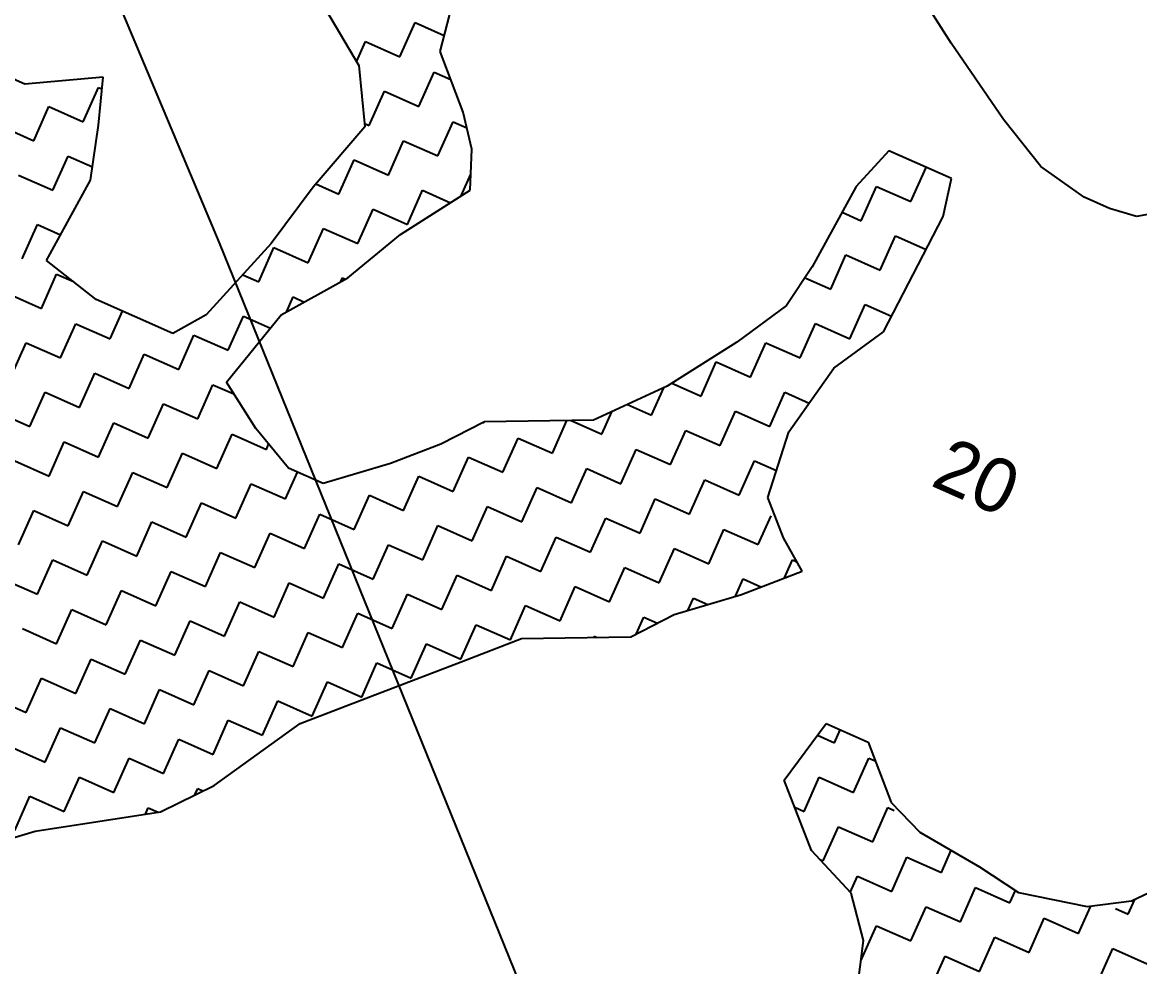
# Model space of a CAD drawing. Header units: metres. Extents: x 279553 to 281500, y 2029848 to 2031565.
# Drawn here: x 281012.2 to 281200.2, y 2030283.8 to 2030442.8 of the extents above; entities that cross this region are included whole.
import ezdxf
from ezdxf.enums import TextEntityAlignment as Align

# ---------------------------------------------------------------- set-up
doc = ezdxf.new("R2010")
doc.units = ezdxf.units.M
doc.header["$MEASUREMENT"] = 0
for name, color, linetype in [('LINE_WATER', 4, 'Continuous'), ('POLY_HATCH', 12, 'Continuous'), ('POLY_PARCEL', 6, 'Continuous'), ('TEXT_PARCEL', 7, 'Continuous')]:
    doc.layers.add(name, color=color, linetype=linetype)
doc.styles.add('TEXT_MAP', font='', dxfattribs={"height": 2.5})
doc.styles.get('TEXT_MAP').set_extended_font_data('Kruti Dev 050')

msp = doc.modelspace()

# ---------------------------------------------------------------- linework, layer by layer
at = {"layer": 'LINE_WATER'}
for p, q in [((281168.52, 2030439.25), (281150.27, 2030468.05)), ((281177.3, 2030426.4), (281168.52, 2030439.25)), ((281183.59, 2030418.5), (281177.3, 2030426.4)), ((281190.88, 2030413.34), (281183.59, 2030418.5)), ((281195.15, 2030411.45), (281190.88, 2030413.34)), ((281199.66, 2030410.08), (281195.15, 2030411.45)), ((281207.78, 2030411.58), (281199.66, 2030410.08))]:
    msp.add_line(p, q, dxfattribs=at)
at = {"layer": 'POLY_HATCH'}
for p, q in [((281082.51, 2030437.85), (281086.42, 2030452.96)), ((281063.21, 2030445.02), (281068.82, 2030435.5)), ((281086.42, 2030427.68), (281082.51, 2030437.85)), ((281068.82, 2030435.5), (281069.87, 2030425.21)), ((281012.64, 2030432.38), (281006.77, 2030434.99)), ((281025.8, 2030433.55), (281012.64, 2030432.38)), ((281025.02, 2030425.47), (281025.8, 2030433.55)), ((281087.86, 2030421.43), (281086.42, 2030427.68)), ((281023.72, 2030416.22), (281025.02, 2030425.47)), ((281069.87, 2030425.21), (281061.14, 2030415.04)), ((281087.6, 2030414.52), (281087.86, 2030421.43)), ((281158, 2030421.16), (281152.52, 2030415.17)), ((281168.56, 2030416.47), (281158, 2030421.16)), ((281167.13, 2030410.08), (281168.56, 2030416.47)), ((281016.3, 2030402.67), (281023.72, 2030416.22)), ((281061.14, 2030415.04), (281054.1, 2030405.53)), ((281075.87, 2030407.09), (281087.6, 2030414.52)), ((281152.52, 2030415.17), (281145.1, 2030401.61)), ((281157.09, 2030390.67), (281167.13, 2030410.08)), ((281067.01, 2030399.8), (281075.87, 2030407.09)), ((281054.1, 2030405.53), (281043.15, 2030393.54)), ((281024.64, 2030396.15), (281016.3, 2030402.67)), ((281145.1, 2030401.61), (281140.8, 2030395.1)), ((281055.8, 2030393.54), (281067.01, 2030399.8)), ((281037.55, 2030390.42), (281024.64, 2030396.15)), ((281140.8, 2030395.1), (281132.46, 2030388.97)), ((281043.15, 2030393.54), (281037.55, 2030390.42)), ((281046.55, 2030382.21), (281055.8, 2030393.54)), ((281148.75, 2030384.54), (281157.09, 2030390.67)), ((281132.46, 2030388.97), (281120.72, 2030381.55)), ((281141.19, 2030373.86), (281148.75, 2030384.54)), ((281051.5, 2030374.39), (281046.55, 2030382.21)), ((281120.72, 2030381.55), (281108.34, 2030375.82)), ((281089.96, 2030375.56), (281082.66, 2030371.78)), ((281108.34, 2030375.82), (281089.96, 2030375.56)), ((281056.98, 2030367.74), (281051.5, 2030374.39)), ((281137.68, 2030362.78), (281141.19, 2030373.86)), ((281082.66, 2030371.78), (281074.19, 2030368.52)), ((281062.85, 2030365.13), (281056.98, 2030367.74)), ((281074.19, 2030368.52), (281062.85, 2030365.13)), ((281140.29, 2030356), (281137.68, 2030362.78)), ((281143.42, 2030350.4), (281140.29, 2030356)), ((281133.25, 2030346.49), (281143.42, 2030350.4)), ((281121.91, 2030343.11), (281133.25, 2030346.49)), ((281114.61, 2030339.33), (281121.91, 2030343.11)), ((281096.23, 2030339.07), (281114.61, 2030339.33)), ((281086.06, 2030335.16), (281096.23, 2030339.07)), ((281070.81, 2030329.3), (281086.06, 2030335.16)), ((281058.95, 2030324.74), (281070.81, 2030329.3)), ((281044.48, 2030314.31), (281058.95, 2030324.74)), ((281140.43, 2030315.22), (281147.47, 2030324.73)), ((281147.47, 2030324.73), (281154.51, 2030321.6)), ((281154.51, 2030321.6), (281158.42, 2030311.44)), ((281145, 2030303.36), (281140.43, 2030315.22)), ((281035.49, 2030309.88), (281044.48, 2030314.31)), ((281158.42, 2030311.44), (281163.25, 2030306.48)), ((281014.37, 2030306.63), (281035.49, 2030309.88)), ((281003.03, 2030303.24), (281014.37, 2030306.63)), ((281163.25, 2030306.48), (281173.29, 2030300.62)), ((281151.65, 2030296.19), (281145, 2030303.36)), ((281173.29, 2030300.62), (281179.81, 2030296.32)), ((281198.84, 2030294.88), (281209.53, 2030299.96)), ((281153.74, 2030288.24), (281151.65, 2030296.19)), ((281179.81, 2030296.32), (281191.41, 2030293.97)), ((281191.41, 2030293.97), (281198.84, 2030294.88)), ((281152.05, 2030274.95), (281153.74, 2030288.24))]:
    msp.add_line(p, q, dxfattribs=at)
at = {"layer": 'POLY_HATCH', "linetype": 'Continuous'}
for p, q in [((281075.73, 2030436.97), (281078.3, 2030442.74)), ((281078.3, 2030442.74), (281083.21, 2030440.56)), ((281068.45, 2030436.14), (281069.96, 2030439.53)), ((281069.96, 2030439.53), (281075.73, 2030436.97)), ((281078.94, 2030428.63), (281081.51, 2030434.4)), ((281081.51, 2030434.4), (281084.32, 2030433.15)), ((281022.48, 2030426.06), (281025.05, 2030431.83)), ((281025.05, 2030431.83), (281025.61, 2030431.58)), ((281070.6, 2030425.42), (281073.17, 2030431.19)), ((281073.17, 2030431.19), (281078.94, 2030428.63)), ((281014.14, 2030422.85), (281016.71, 2030428.62)), ((281016.71, 2030428.62), (281022.48, 2030426.06)), ((281069.81, 2030425.77), (281070.6, 2030425.42)), ((281082.15, 2030420.29), (281084.71, 2030426.06)), ((281084.71, 2030426.06), (281087.03, 2030425.03)), ((281008.37, 2030425.41), (281014.14, 2030422.85)), ((281073.81, 2030417.08), (281076.37, 2030422.85)), ((281076.37, 2030422.85), (281082.15, 2030420.29)), ((281017.35, 2030414.51), (281019.92, 2030420.28)), ((281019.92, 2030420.28), (281024.04, 2030418.45)), ((281065.47, 2030413.87), (281068.03, 2030419.65)), ((281068.03, 2030419.65), (281073.81, 2030417.08)), ((281161.7, 2030412.6), (281164.27, 2030418.37)), ((281011.58, 2030417.07), (281017.35, 2030414.51)), ((281086.07, 2030413.55), (281087.7, 2030417.23)), ((281061.6, 2030415.59), (281065.47, 2030413.87)), ((281077.02, 2030408.74), (281079.58, 2030414.51)), ((281079.58, 2030414.51), (281084.29, 2030412.42)), ((281153.36, 2030409.39), (281155.93, 2030415.16)), ((281155.93, 2030415.16), (281161.7, 2030412.6)), ((281068.68, 2030405.53), (281071.24, 2030411.31)), ((281071.24, 2030411.31), (281077.02, 2030408.74)), ((281150.14, 2030410.82), (281153.36, 2030409.39)), ((281012.22, 2030402.96), (281014.79, 2030408.73)), ((281014.79, 2030408.73), (281018.67, 2030407.01)), ((281060.34, 2030402.32), (281062.9, 2030408.1)), ((281062.9, 2030408.1), (281068.68, 2030405.53)), ((281156.57, 2030401.05), (281159.14, 2030406.82)), ((281159.14, 2030406.82), (281164.27, 2030404.55)), ((281052, 2030399.11), (281054.56, 2030404.89)), ((281054.56, 2030404.89), (281060.34, 2030402.32)), ((281148.23, 2030397.84), (281150.8, 2030403.62)), ((281150.8, 2030403.62), (281156.57, 2030401.05)), ((281015.43, 2030394.62), (281017.99, 2030400.39)), ((281017.99, 2030400.39), (281020.82, 2030399.14)), ((281049.32, 2030400.3), (281052, 2030399.11)), ((281065.84, 2030399.14), (281066.11, 2030399.76)), ((281066.11, 2030399.76), (281066.57, 2030399.55)), ((281144.05, 2030399.7), (281148.23, 2030397.84)), ((281009.65, 2030397.18), (281015.43, 2030394.62)), ((281056.65, 2030394.02), (281057.77, 2030396.55)), ((281057.77, 2030396.55), (281059.67, 2030395.7)), ((281026.98, 2030389.49), (281029.07, 2030394.19)), ((281151.44, 2030389.5), (281154.01, 2030395.28)), ((281154.01, 2030395.28), (281158.45, 2030393.3)), ((281018.64, 2030386.28), (281021.2, 2030392.05)), ((281021.2, 2030392.05), (281026.98, 2030389.49)), ((281046.87, 2030387.57), (281049.43, 2030393.34)), ((281049.43, 2030393.34), (281053.98, 2030391.32)), ((281143.1, 2030386.29), (281145.67, 2030392.07)), ((281145.67, 2030392.07), (281151.44, 2030389.5)), ((281038.53, 2030384.36), (281041.09, 2030390.13)), ((281041.09, 2030390.13), (281046.87, 2030387.57)), ((281010.3, 2030383.07), (281012.86, 2030388.84)), ((281012.86, 2030388.84), (281018.64, 2030386.28)), ((281134.76, 2030383.08), (281137.33, 2030388.86)), ((281137.33, 2030388.86), (281143.1, 2030386.29)), ((281030.19, 2030381.15), (281032.75, 2030386.92)), ((281032.75, 2030386.92), (281038.53, 2030384.36)), ((281126.42, 2030379.88), (281128.99, 2030385.65)), ((281128.99, 2030385.65), (281134.76, 2030383.08)), ((281021.85, 2030377.94), (281024.41, 2030383.71)), ((281024.41, 2030383.71), (281030.19, 2030381.15)), ((281041.74, 2030376.02), (281044.3, 2030381.79)), ((281044.3, 2030381.79), (281047.8, 2030380.24)), ((281118.08, 2030376.67), (281120.13, 2030381.27)), ((281121.52, 2030382.05), (281126.42, 2030379.88)), ((281013.51, 2030374.73), (281016.07, 2030380.5)), ((281016.07, 2030380.5), (281021.85, 2030377.94)), ((281137.97, 2030374.74), (281140.53, 2030380.52)), ((281140.53, 2030380.52), (281144.62, 2030378.7)), ((281007.73, 2030377.3), (281013.51, 2030374.73)), ((281033.4, 2030372.81), (281035.96, 2030378.58)), ((281035.96, 2030378.58), (281041.74, 2030376.02)), ((281109.74, 2030373.46), (281111.42, 2030377.24)), ((281114.05, 2030378.46), (281118.08, 2030376.67)), ((281129.63, 2030371.54), (281132.19, 2030377.31)), ((281132.19, 2030377.31), (281137.97, 2030374.74)), ((281025.06, 2030369.6), (281027.62, 2030375.37)), ((281027.62, 2030375.37), (281033.4, 2030372.81)), ((281089.73, 2030375.44), (281089.85, 2030375.38)), ((281089.85, 2030375.38), (281089.92, 2030375.54)), ((281101.4, 2030370.25), (281103.85, 2030375.75)), ((281104.56, 2030375.76), (281109.74, 2030373.46)), ((281044.94, 2030367.68), (281047.51, 2030373.45)), ((281047.51, 2030373.45), (281053.28, 2030370.89)), ((281121.29, 2030368.33), (281123.86, 2030374.1)), ((281123.86, 2030374.1), (281129.63, 2030371.54)), ((281016.72, 2030366.39), (281019.28, 2030372.16)), ((281019.28, 2030372.16), (281025.06, 2030369.6)), ((281053.28, 2030370.89), (281053.67, 2030371.76)), ((281093.06, 2030367.04), (281095.63, 2030372.81)), ((281095.63, 2030372.81), (281101.4, 2030370.25)), ((281036.6, 2030364.47), (281039.17, 2030370.24)), ((281039.17, 2030370.24), (281044.94, 2030367.68)), ((281084.72, 2030363.83), (281087.29, 2030369.61)), ((281087.29, 2030369.61), (281093.06, 2030367.04)), ((281112.95, 2030365.12), (281115.52, 2030370.89)), ((281115.52, 2030370.89), (281121.29, 2030368.33)), ((281010.94, 2030368.96), (281016.72, 2030366.39)), ((281104.61, 2030361.91), (281107.18, 2030367.68)), ((281107.18, 2030367.68), (281112.95, 2030365.12)), ((281132.84, 2030363.2), (281135.4, 2030368.97)), ((281135.4, 2030368.97), (281139.12, 2030367.32)), ((281028.26, 2030361.26), (281030.83, 2030367.03)), ((281030.83, 2030367.03), (281036.6, 2030364.47)), ((281056.49, 2030362.55), (281058.5, 2030367.07)), ((281076.38, 2030360.62), (281078.95, 2030366.4)), ((281078.95, 2030366.4), (281084.72, 2030363.83)), ((281124.5, 2030359.99), (281127.06, 2030365.76)), ((281127.06, 2030365.76), (281132.84, 2030363.2)), ((281019.92, 2030358.05), (281022.49, 2030363.82)), ((281022.49, 2030363.82), (281028.26, 2030361.26)), ((281048.15, 2030359.34), (281050.72, 2030365.11)), ((281050.72, 2030365.11), (281056.49, 2030362.55)), ((281096.27, 2030358.7), (281098.84, 2030364.47)), ((281098.84, 2030364.47), (281104.61, 2030361.91)), ((281039.81, 2030356.13), (281042.38, 2030361.9)), ((281042.38, 2030361.9), (281048.15, 2030359.34)), ((281068.04, 2030357.41), (281070.61, 2030363.19)), ((281070.61, 2030363.19), (281076.38, 2030360.62)), ((281116.16, 2030356.78), (281118.72, 2030362.55)), ((281118.72, 2030362.55), (281124.5, 2030359.99)), ((281011.58, 2030354.84), (281014.15, 2030360.62)), ((281014.15, 2030360.62), (281019.92, 2030358.05)), ((281059.7, 2030354.21), (281062.27, 2030359.98)), ((281062.27, 2030359.98), (281068.04, 2030357.41)), ((281087.93, 2030355.49), (281090.5, 2030361.27)), ((281090.5, 2030361.27), (281096.27, 2030358.7)), ((281031.47, 2030352.92), (281034.04, 2030358.69)), ((281034.04, 2030358.69), (281039.81, 2030356.13)), ((281079.59, 2030352.28), (281082.16, 2030358.06)), ((281082.16, 2030358.06), (281087.93, 2030355.49)), ((281107.82, 2030353.57), (281110.38, 2030359.34)), ((281110.38, 2030359.34), (281116.16, 2030356.78)), ((281136.05, 2030354.86), (281138.21, 2030359.72)), ((281051.36, 2030351), (281053.93, 2030356.77)), ((281053.93, 2030356.77), (281059.7, 2030354.21)), ((281099.48, 2030350.36), (281102.04, 2030356.13)), ((281102.04, 2030356.13), (281107.82, 2030353.57)), ((281127.71, 2030351.65), (281130.27, 2030357.42)), ((281130.27, 2030357.42), (281136.05, 2030354.86)), ((281023.13, 2030349.71), (281025.7, 2030355.48)), ((281025.7, 2030355.48), (281031.47, 2030352.92)), ((281071.25, 2030349.07), (281073.82, 2030354.85)), ((281073.82, 2030354.85), (281079.59, 2030352.28)), ((281043.02, 2030347.79), (281045.59, 2030353.56)), ((281045.59, 2030353.56), (281051.36, 2030351)), ((281091.14, 2030347.15), (281093.7, 2030352.93)), ((281093.7, 2030352.93), (281099.48, 2030350.36)), ((281119.37, 2030348.44), (281121.93, 2030354.21)), ((281121.93, 2030354.21), (281127.71, 2030351.65)), ((281014.79, 2030346.5), (281017.36, 2030352.28)), ((281017.36, 2030352.28), (281023.13, 2030349.71)), ((281062.91, 2030345.87), (281065.48, 2030351.64)), ((281065.48, 2030351.64), (281071.25, 2030349.07)), ((281111.03, 2030345.23), (281113.59, 2030351)), ((281113.59, 2030351), (281119.37, 2030348.44)), ((281140.48, 2030349.27), (281141.82, 2030352.29)), ((281141.82, 2030352.29), (281142.54, 2030351.97)), ((281009.02, 2030349.07), (281014.79, 2030346.5)), ((281034.68, 2030344.58), (281037.25, 2030350.35)), ((281037.25, 2030350.35), (281043.02, 2030347.79)), ((281082.8, 2030343.94), (281085.36, 2030349.72)), ((281085.36, 2030349.72), (281091.14, 2030347.15)), ((281132.19, 2030346.18), (281133.48, 2030349.08)), ((281133.48, 2030349.08), (281136.5, 2030347.74)), ((281026.34, 2030341.37), (281028.91, 2030347.14)), ((281028.91, 2030347.14), (281034.68, 2030344.58)), ((281054.57, 2030342.66), (281057.14, 2030348.43)), ((281057.14, 2030348.43), (281062.91, 2030345.87)), ((281102.69, 2030342.02), (281105.25, 2030347.79)), ((281105.25, 2030347.79), (281111.03, 2030345.23)), ((281046.23, 2030339.45), (281048.8, 2030345.22)), ((281048.8, 2030345.22), (281054.57, 2030342.66)), ((281074.46, 2030340.73), (281077.02, 2030346.51)), ((281077.02, 2030346.51), (281082.8, 2030343.94)), ((281124.22, 2030343.79), (281125.14, 2030345.87)), ((281125.14, 2030345.87), (281127.57, 2030344.79)), ((281018, 2030338.16), (281020.57, 2030343.94)), ((281020.57, 2030343.94), (281026.34, 2030341.37)), ((281066.12, 2030337.53), (281068.68, 2030343.3)), ((281068.68, 2030343.3), (281074.46, 2030340.73)), ((281094.35, 2030338.81), (281096.91, 2030344.59)), ((281096.91, 2030344.59), (281102.69, 2030342.02)), ((281037.89, 2030336.24), (281040.46, 2030342.01)), ((281040.46, 2030342.01), (281046.23, 2030339.45)), ((281086.01, 2030335.6), (281088.57, 2030341.38)), ((281088.57, 2030341.38), (281094.35, 2030338.81)), ((281115.53, 2030339.8), (281116.8, 2030342.66)), ((281116.8, 2030342.66), (281119.09, 2030341.65)), ((281012.23, 2030340.73), (281018, 2030338.16)), ((281057.78, 2030334.32), (281060.34, 2030340.09)), ((281060.34, 2030340.09), (281066.12, 2030337.53)), ((281108.37, 2030339.24), (281108.46, 2030339.45)), ((281108.46, 2030339.45), (281108.93, 2030339.25)), ((281029.55, 2030333.03), (281032.12, 2030338.8)), ((281032.12, 2030338.8), (281037.89, 2030336.24)), ((281077.67, 2030332.39), (281080.23, 2030338.17)), ((281080.23, 2030338.17), (281086.01, 2030335.6)), ((281021.21, 2030329.82), (281023.78, 2030335.6)), ((281023.78, 2030335.6), (281029.55, 2030333.03)), ((281049.44, 2030331.11), (281052, 2030336.88)), ((281052, 2030336.88), (281057.78, 2030334.32)), ((281041.1, 2030327.9), (281043.66, 2030333.67)), ((281043.66, 2030333.67), (281049.44, 2030331.11)), ((281069.33, 2030329.19), (281071.89, 2030334.96)), ((281071.89, 2030334.96), (281077.67, 2030332.39)), ((281012.87, 2030326.61), (281015.44, 2030332.39)), ((281015.44, 2030332.39), (281021.21, 2030329.82)), ((281060.99, 2030325.98), (281063.55, 2030331.75)), ((281063.55, 2030331.75), (281069.33, 2030329.19)), ((281032.76, 2030324.69), (281035.32, 2030330.46)), ((281035.32, 2030330.46), (281041.1, 2030327.9)), ((281007.1, 2030329.18), (281012.87, 2030326.61)), ((281052.65, 2030322.77), (281055.21, 2030328.54)), ((281055.21, 2030328.54), (281060.99, 2030325.98)), ((281024.42, 2030321.48), (281026.98, 2030327.26)), ((281026.98, 2030327.26), (281032.76, 2030324.69)), ((281044.31, 2030319.56), (281046.87, 2030325.33)), ((281046.87, 2030325.33), (281052.65, 2030322.77)), ((281016.08, 2030318.27), (281018.64, 2030324.05)), ((281018.64, 2030324.05), (281024.42, 2030321.48)), ((281146.02, 2030322.77), (281148.88, 2030321.5)), ((281148.88, 2030321.5), (281149.85, 2030323.67)), ((281010.3, 2030320.84), (281016.08, 2030318.27)), ((281035.97, 2030316.35), (281038.53, 2030322.13)), ((281038.53, 2030322.13), (281044.31, 2030319.56)), ((281027.63, 2030313.14), (281030.19, 2030318.92)), ((281030.19, 2030318.92), (281035.97, 2030316.35)), ((281152.09, 2030313.16), (281154.66, 2030318.93)), ((281154.66, 2030318.93), (281155.72, 2030318.46)), ((281019.29, 2030309.93), (281021.85, 2030315.71)), ((281021.85, 2030315.71), (281027.63, 2030313.14)), ((281143.75, 2030309.95), (281146.32, 2030315.72)), ((281146.32, 2030315.72), (281152.09, 2030313.16)), ((281041.27, 2030312.73), (281041.74, 2030313.79)), ((281041.74, 2030313.79), (281042.62, 2030313.4)), ((281010.95, 2030306.72), (281013.51, 2030312.5)), ((281013.51, 2030312.5), (281019.29, 2030309.93)), ((281032.92, 2030309.49), (281033.4, 2030310.58)), ((281033.4, 2030310.58), (281035.1, 2030309.82)), ((281142.19, 2030310.64), (281143.75, 2030309.95)), ((281155.3, 2030304.82), (281157.86, 2030310.59)), ((281157.86, 2030310.59), (281158.93, 2030310.12)), ((281146.96, 2030301.61), (281149.52, 2030307.38)), ((281149.52, 2030307.38), (281155.3, 2030304.82)), ((281146.38, 2030301.86), (281146.96, 2030301.61)), ((281158.51, 2030296.48), (281161.07, 2030302.25)), ((281161.07, 2030302.25), (281166.85, 2030299.68)), ((281166.85, 2030299.68), (281168.5, 2030303.41)), ((281151.53, 2030296.32), (281152.73, 2030299.04)), ((281152.73, 2030299.04), (281158.51, 2030296.48)), ((281170.06, 2030291.34), (281172.62, 2030297.12)), ((281172.62, 2030297.12), (281178.4, 2030294.55)), ((281178.4, 2030294.55), (281179.32, 2030296.64)), ((281198.29, 2030292.63), (281199.4, 2030295.15)), ((281161.72, 2030288.14), (281164.28, 2030293.91)), ((281164.28, 2030293.91), (281170.06, 2030291.34)), ((281189.95, 2030289.42), (281191.92, 2030293.87)), ((281196.13, 2030293.59), (281198.29, 2030292.63)), ((281153.38, 2030284.93), (281155.94, 2030290.7)), ((281155.94, 2030290.7), (281161.72, 2030288.14)), ((281181.61, 2030286.21), (281184.17, 2030291.99)), ((281184.17, 2030291.99), (281189.95, 2030289.42)), ((281173.27, 2030283), (281175.83, 2030288.78)), ((281175.83, 2030288.78), (281181.61, 2030286.21)), ((281193.15, 2030281.08), (281195.72, 2030286.86)), ((281195.72, 2030286.86), (281201.49, 2030284.29)), ((281153.32, 2030284.95), (281153.38, 2030284.93)), ((281164.93, 2030279.8), (281167.49, 2030285.57)), ((281167.49, 2030285.57), (281173.27, 2030283))]:
    msp.add_line(p, q, dxfattribs=at)
at = {"layer": 'POLY_PARCEL'}
for p, q in [((280977.09, 2030568.22), (281045.35, 2030405.66)), ((281045.35, 2030405.66), (281137.13, 2030179.33))]:
    msp.add_line(p, q, dxfattribs=at)

# ---------------------------------------------------------------- texts
at = {"layer": 'TEXT_PARCEL', "style": 'TEXT_MAP'}
msp.add_text('20', height=9.099, rotation=336.0439, dxfattribs=at).set_placement((281172.84, 2030366.31), align=Align.MIDDLE)

doc.saveas('drawing.dxf')
